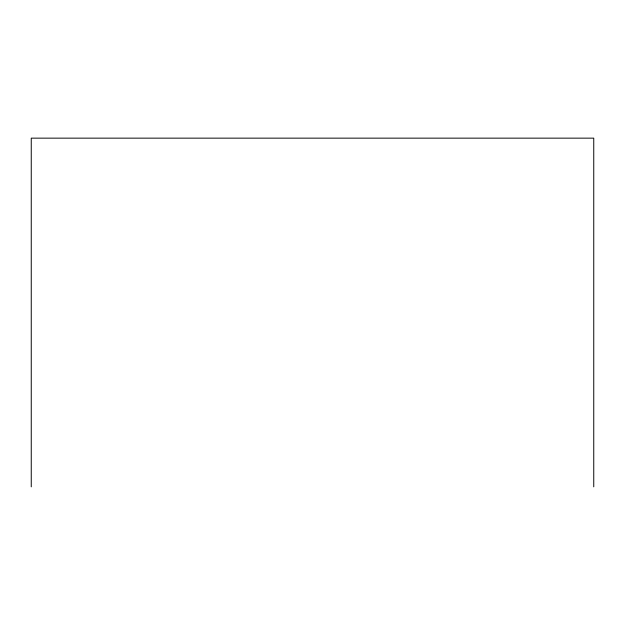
<?xml version="1.0" encoding="UTF-8"?>
<svg xmlns="http://www.w3.org/2000/svg" width="625" height="625" viewBox="0 0 625 625"><rect width="100%" height="100%" fill="white"/><g stroke="black" fill="none" stroke-linecap="round" stroke-linejoin="round"><path stroke-width="0.94" d="M593.75 486.852L593.75 138.148L31.25 138.148L31.25 486.852"/></g></svg>
